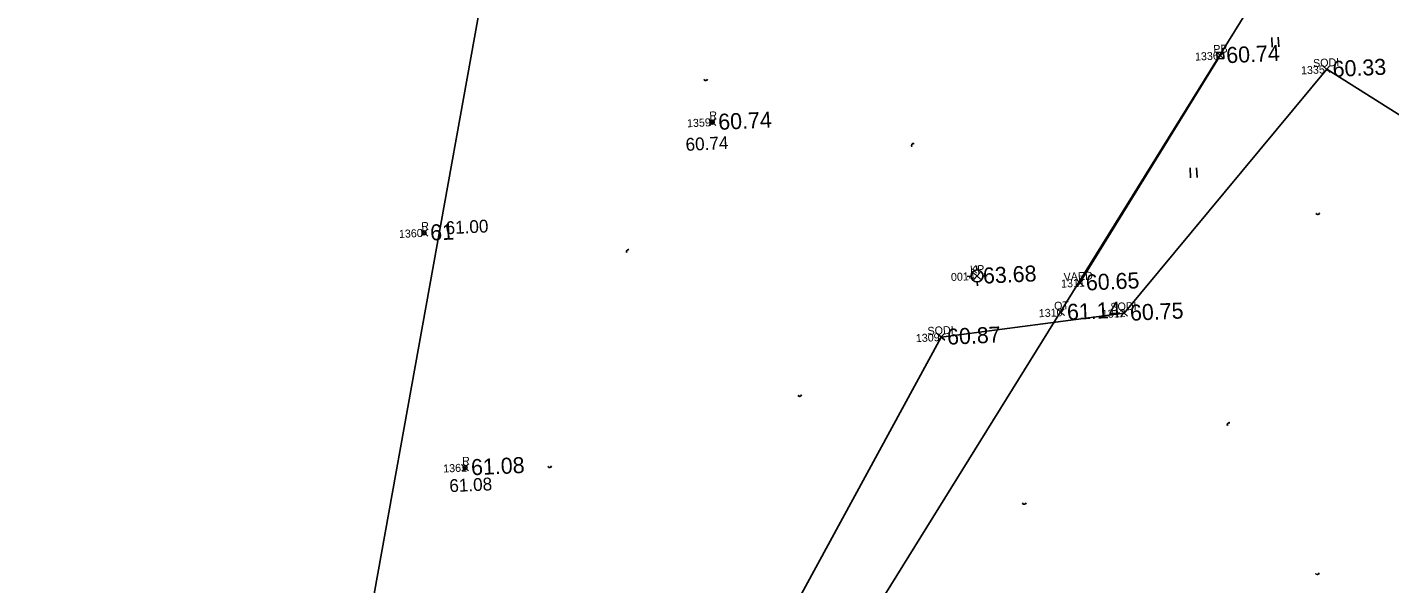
# Model space of a CAD drawing. Extents: x 641745 to 642007, y 6457342 to 6457597.
# Drawn here: x 641868.8 to 641953.9, y 6457396.3 to 6457431.1 of the extents above; entities that cross this region are included whole.
import ezdxf

# ---------------------------------------------------------------- set-up
doc = ezdxf.new("R2010")
doc.units = 0
for name, color, linetype in [('03_SITUATSIOON', 7, 'Continuous'), ('28_AIAD', 7, 'Continuous'), ('40_KRUNDIPIIR', 7, 'Continuous'), ('41_KOLVIKUPIIR', 7, 'Continuous'), ('49_ABIINFO', 7, 'Continuous'), ('54_PUNKTID', 7, 'Continuous'), ('59_VKORGUS', 7, 'Continuous'), ('60_ALUSVORK', 7, 'Continuous'), ('62_JRKNR', 7, 'Continuous'), ('63_KARVUD', 7, 'Continuous')]:
    doc.layers.add(name, color=color, linetype=linetype)

# ---------------------------------------------------------------- blocks, each defined once
blk = doc.blocks.new('VTP')
at = {"layer": '63_KARVUD'}
for p, q in [((-375, 0), (-625, 0)), ((0, 375), (0, 625)), ((375, 0), (625, 0)), ((0, -375), (0, -625))]:
    blk.add_line(p, q, dxfattribs=at)
blk.add_circle((0, 0), 375, dxfattribs=at)
blk = doc.blocks.new('VBETPO')
at = {"layer": '63_KARVUD'}
blk.add_lwpolyline([(-208.24, 202.96), (208.24, 202.96), (208.24, -202.96), (-208.24, -202.96)], close=True, dxfattribs=at)
blk = doc.blocks.new('VHEIN_')
at = {"layer": '63_KARVUD'}
for p, q in [((0, 620.11), (0, 0)), ((405.61, 608.83), (405.61, 0))]:
    blk.add_line(p, q, dxfattribs=at)
blk = doc.blocks.new('TONGER')
for points in [[(-19, 90), (-65, 81), (-65, 99)], [(10, 32), (-15, -11), (-28, 1)], [(70, 10), (84, -34), (66, -36)]]:
    blk.add_lwpolyline(points, close=True)
blk.add_arc((61, 90), 126, 163.42341, 295.17451)

msp = doc.modelspace()

# ---------------------------------------------------------------- linework, layer by layer
at = {"layer": '03_SITUATSIOON'}
msp.add_lwpolyline([(641903.416, 6457370.451), (641925.897, 6457411.726), (641937.326, 6457413.224), (641949.991, 6457428.447), (641961.112, 6457421.452), (641962.003, 6457414.702), (641958.06, 6457409.307), (641955.521, 6457396.126), (641947.93, 6457383.078), (641926.138, 6457360.259), (641920.493, 6457361.41), (641911.525, 6457365.509), (641903.416, 6457370.451)], dxfattribs=at)
at = {"layer": '28_AIAD'}
msp.add_line((641943.342, 6457429.307), (641934.57, 6457415.112), dxfattribs=at)
at = {"layer": '40_KRUNDIPIIR'}
for points in [[(641902.395, 6457363.466), (641757.522, 6457454.056), (641764.364, 6457465.092), (641767.381, 6457463.206), (641787.55, 6457495.157), (641782.587, 6457498.708), (641820.173, 6457559.244), (641847.517, 6457582.948), (641974.068, 6457478.846)], [(641928.024, 6457347.458), (641902.395, 6457363.466), (641974.068, 6457478.846), (641991.127, 6457450.509), (641945.568, 6457376.109)]]:
    msp.add_lwpolyline(points, close=True, dxfattribs=at)
at = {"layer": '41_KOLVIKUPIIR'}
msp.add_line((641897.774, 6457436.134), (641888.414, 6457384.338), dxfattribs=at)
at = {"layer": '54_PUNKTID'}
for p, q in [((641943.121, 6457429.509), (641943.563, 6457429.105)), ((641943.14, 6457429.086), (641943.544, 6457429.528)), ((641949.77, 6457428.65), (641950.213, 6457428.245)), ((641949.789, 6457428.226), (641950.194, 6457428.669)), ((641911.376, 6457425.345), (641911.819, 6457424.941)), ((641911.395, 6457424.922), (641911.8, 6457425.364)), ((641893.373, 6457418.436), (641893.816, 6457418.031)), ((641893.392, 6457418.012), (641893.797, 6457418.455)), ((641927.917, 6457415.744), (641928.36, 6457415.339)), ((641927.936, 6457415.32), (641928.341, 6457415.763)), ((641934.349, 6457415.314), (641934.791, 6457414.909)), ((641934.368, 6457414.89), (641934.772, 6457415.333)), ((641933.168, 6457413.475), (641933.611, 6457413.07)), ((641933.187, 6457413.051), (641933.592, 6457413.494)), ((641937.104, 6457413.426), (641937.547, 6457413.022)), ((641937.123, 6457413.003), (641937.528, 6457413.445)), ((641925.676, 6457411.929), (641926.118, 6457411.524)), ((641925.695, 6457411.505), (641926.1, 6457411.948)), ((641895.927, 6457403.778), (641896.37, 6457403.374)), ((641895.946, 6457403.355), (641896.351, 6457403.797))]:
    msp.add_line(p, q, dxfattribs=at)
at = {"layer": '59_VKORGUS'}
for centre in [(641911.597, 6457425.143), (641893.595, 6457418.234), (641896.148, 6457403.576)]:
    msp.add_circle(centre, 0.12, dxfattribs=at)

# ---------------------------------------------------------------- block references
at = {"layer": '03_SITUATSIOON', "xscale": 0.000999898960798439}
for name, p, yscale, rotation in [('VBETPO', (641943.342, 6457429.307), 0.0009998989607984392, 2.563753322136709), ('TONGER', (641911.202, 6457427.757), 0.000999898960798439, 46.788328340663924), ('TONGER', (641924.079, 6457423.741), 0.0009998989607984392, -85.17895182385338), ('TONGER', (641949.455, 6457419.397), 0.000999898960798439, 46.788328340663924), ('TONGER', (641906.258, 6457417.116), 0.0009998989607984392, -85.17895182385338), ('TONGER', (641917.083, 6457408.042), 0.000999898960798439, 46.788328340663924), ('TONGER', (641943.81, 6457406.311), 0.0009998989607984392, -85.17895182385338), ('TONGER', (641901.455, 6457403.597), 0.000999898960798439, 46.788328340663924), ('TONGER', (641931.107, 6457401.303), 0.000999898960798439, 46.788328340663924), ('TONGER', (641949.421, 6457396.92), 0.000999898960798439, 46.788328340663924)]:
    msp.add_blockref(name, p, dxfattribs=dict(at, yscale=yscale, rotation=rotation))
at = {"layer": '41_KOLVIKUPIIR', "xscale": 0.000999898960798439, "yscale": 0.0009998989607984392, "rotation": 2.563753322136709}
for p in [(641946.587, 6457429.82), (641941.484, 6457421.669)]:
    msp.add_blockref('VHEIN_', p, dxfattribs=at)
at = {"layer": '60_ALUSVORK', "xscale": 0.000999898960798439, "yscale": 0.0009998989607984392, "rotation": 2.563753322136709}
msp.add_blockref('VTP', (641928.139, 6457415.542), dxfattribs=at)

# ---------------------------------------------------------------- texts
at = {"layer": '49_ABIINFO'}
for s, height, p in [('PB', 0.4999, (641942.918, 6457429.455)), ('SODI', 0.4999, (641949.151, 6457428.577)), ('R', 0.5, (641911.423, 6457425.302)), ('R', 0.5, (641893.421, 6457418.393)), ('KP', 0.4999, (641927.715, 6457415.689)), ('VAED', 0.4999, (641933.564, 6457415.233)), ('OT', 0.4999, (641932.966, 6457413.42)), ('SODI', 0.4999, (641936.486, 6457413.353)), ('SODI', 0.4999, (641925.057, 6457411.855)), ('R', 0.5, (641895.974, 6457403.735))]:
    msp.add_text(s, height=height, rotation=2.56375, dxfattribs=at).set_placement(p)
at = {"layer": '59_VKORGUS'}
for s, p in [('60.74', (641909.944, 6457423.349)), ('61.00', (641894.947, 6457418.144)), ('61.08', (641895.181, 6457402.04))]:
    msp.add_text(s, height=0.7999, rotation=2.56375, dxfattribs=at).set_placement(p)
at = {"layer": '62_JRKNR'}
for s, p in [('1336', (641941.772, 6457428.986)), ('1335', (641948.398, 6457428.126)), ('1359', (641910.027, 6457424.823)), ('1360', (641892.025, 6457417.913)), ('0014', (641926.522, 6457415.219)), ('1311', (641933.401, 6457414.809)), ('1310', (641932.009, 6457412.961)), ('1312', (641935.945, 6457412.912)), ('1309', (641924.327, 6457411.406)), ('1361', (641894.791, 6457403.265))]:
    msp.add_text(s, height=0.4999, rotation=2.56375, dxfattribs=at).set_placement(p)
at = {"layer": '63_KARVUD'}
for s, p in [(' 60.74', (641943.364, 6457428.807)), (' 60.33', (641950.014, 6457427.948)), (' 60.74', (641911.619, 6457424.644)), (' 61', (641893.617, 6457417.734)), (' 63.68', (641928.161, 6457415.042)), (' 60.65', (641934.592, 6457414.612)), (' 61.14', (641933.412, 6457412.773)), (' 60.75', (641937.348, 6457412.725)), (' 60.87', (641925.919, 6457411.227)), (' 61.08', (641896.171, 6457403.077))]:
    msp.add_text(s, height=0.9999, rotation=2.56375, dxfattribs=at).set_placement(p)

doc.saveas('drawing.dxf')
